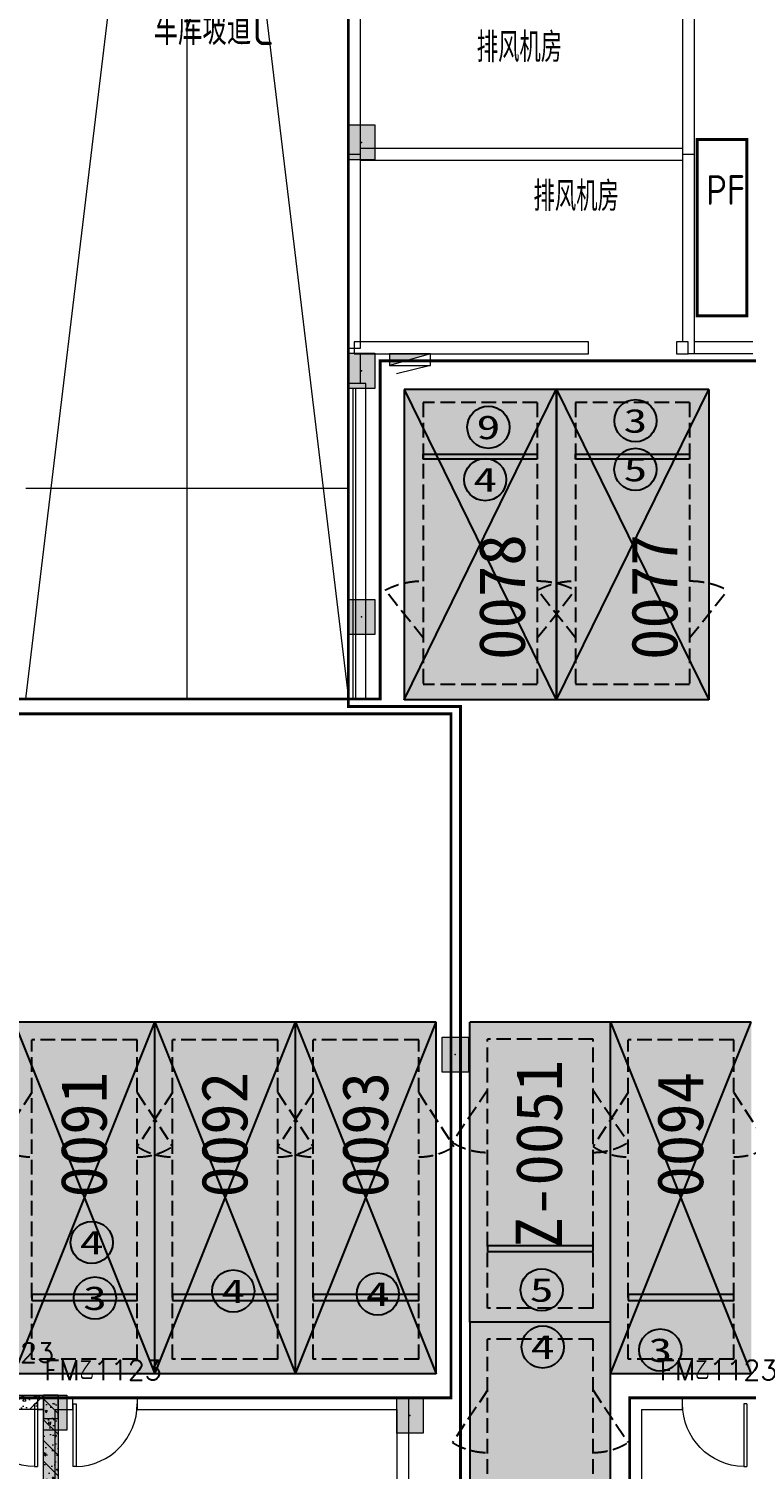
# Model space of a CAD drawing. Extents: x -264757 to 1033689, y 4049843 to 4347093.
# Drawn here: x -61540 to -49302, y 4259662 to 4284247 of the extents above; entities that cross this region are included whole.
import ezdxf
from ezdxf.enums import TextEntityAlignment as Align
from ezdxf.xclip import XClip

# ---------------------------------------------------------------- set-up
doc = ezdxf.new("R2010")
doc.units = 0
doc.header["$LTSCALE"] = 1000
doc.header["$MEASUREMENT"] = 0
doc.header["$XCLIPFRAME"] = 0
doc.linetypes.add('AX-01DK-PB01$1$A-001-车位参照B1$0$A-001-车位参照B1$0$A-001-车位参照B1$0$A-H4-001-基本图形$0$A-001-车位B1$0$DASH', pattern=[0.35, 0.25, -0.1])
doc.linetypes.add('DASH', pattern=[0.35, 0.25, -0.1])
doc.layers.add('AX-01DK-PB01$0$AX-001DK-01-PB01-02$0$A-3-WinF(Text)', color=8, linetype='Continuous', plot=False)
for name, color, linetype in [('不利因素1-紧邻消火栓', 7, 'Continuous'), ('不利因素3-紧邻房间出入口', 7, 'Continuous'), ('不利因素4-紧邻行车坡道', 7, 'Continuous'), ('不利因素5-单面靠墙', 7, 'Continuous'), ('大车位', 7, 'Continuous'), ('子母车位', 7, 'Continuous')]:
    doc.layers.add(name, color=color, linetype=linetype)
doc.layers.add('无关图层', color=8, linetype='Continuous', lineweight=0)
doc.layers.add('车位归属楼栋范围线', color=7, linetype='Continuous', true_color=0x19e6c7)
doc.styles.add('AX-01DK-PB01$0$AX-001DK-01-PB01-02$0$_TCH_WINDOW', font='SIMPLEX', dxfattribs={"bigfont": 'GBCBIG'})
doc.styles.add('AX-01DK-PB01$1$AX-001DK-01-PB01-02$0$Standard', font='gbenor.shx', dxfattribs={"bigfont": 'gbcbig.shx'})
doc.styles.add('AX-01DK-PB01-FJ$0$AX-001DK-01-PB01-02$0$Standard', font='gbenor.shx', dxfattribs={"bigfont": 'gbcbig.shx'})
doc.styles.add('AX-ACK-BIANH1$0$黑体', font='simhei.ttf')
doc.styles.add('SX-ACK-PB01-WNC-ALL$0$黑体', font='simhei.ttf')
doc.styles.add('黑体', font='simhei.ttf')

# ---------------------------------------------------------------- blocks, each defined once
blk = doc.blocks.new('20200722.21175556')
at = {"layer": '不利因素1-紧邻消火栓', "true_color": 0x3c6a45}
h = blk.add_hatch(color=97, dxfattribs=at)
h.dxf.hatch_style = 1
edge = h.paths.add_edge_path()
edge.add_arc((360, 360), 360, 0, 360)
at = {"layer": '不利因素1-紧邻消火栓'}
blk.add_circle((360, 360), 360, dxfattribs=at)
at = {"layer": '不利因素1-紧邻消火栓', "style": '黑体', "width": 1.390625}
blk.add_text('9', height=407, dxfattribs=at).set_placement((156, 156), (564, 156), align=Align.FIT)
blk = doc.blocks.new('SX-ACK-PB01-WNC-ALL$0$20200722.21182536')
at = {"layer": '不利因素3-紧邻房间出入口', "true_color": 0xe4d218}
h = blk.add_hatch(color=52, dxfattribs=at)
h.dxf.hatch_style = 1
edge = h.paths.add_edge_path()
edge.add_arc((360, 360), 360, 0, 360)
at = {"layer": '不利因素3-紧邻房间出入口'}
blk.add_circle((360, 360), 360, dxfattribs=at)
at = {"layer": '不利因素3-紧邻房间出入口', "style": 'SX-ACK-PB01-WNC-ALL$0$黑体', "width": 1.390625}
blk.add_text('3', height=407, dxfattribs=at).set_placement((156, 156), (564, 156), align=Align.FIT)
blk = doc.blocks.new('20200722.21182971')
at = {"layer": '不利因素4-紧邻行车坡道', "true_color": 0x9591ce}
h = blk.add_hatch(color=193, dxfattribs=at)
h.dxf.hatch_style = 1
edge = h.paths.add_edge_path()
edge.add_arc((360, 360), 360, 0, 360)
at = {"layer": '不利因素4-紧邻行车坡道'}
blk.add_circle((360, 360), 360, dxfattribs=at)
at = {"layer": '不利因素4-紧邻行车坡道', "style": '黑体', "width": 1.390625}
blk.add_text('4', height=407, dxfattribs=at).set_placement((156, 156), (564, 156), align=Align.FIT)
blk = doc.blocks.new('SX-ACK-PB01-WNC-ALL$0$20200722.21183209')
at = {"layer": '不利因素5-单面靠墙', "true_color": 0x6d711d}
h = blk.add_hatch(color=66, dxfattribs=at)
h.dxf.hatch_style = 1
edge = h.paths.add_edge_path()
edge.add_arc((360, 360), 360, 0, 360)
at = {"layer": '不利因素5-单面靠墙'}
blk.add_circle((360, 360), 360, dxfattribs=at)
at = {"layer": '不利因素5-单面靠墙', "style": 'SX-ACK-PB01-WNC-ALL$0$黑体', "width": 1.390625}
blk.add_text('5', height=407, dxfattribs=at).set_placement((156, 156), (564, 156), align=Align.FIT)
blk = doc.blocks.new('SX-613-PB02-WNC')
at = {"layer": '无关图层'}
for points in [[(9100, 16270), (8850, 16270), (8850, 15870), (9100, 15870)], [(9250, 16270), (9250, 15670), (8850, 15670), (8850, 16270)]]:
    blk.add_hatch(color=256, dxfattribs=at).paths.add_polyline_path(points)
h = blk.add_hatch(color=256, dxfattribs=at)
h.dxf.hatch_style = 1
h.paths.add_polyline_path([(8850, 16220), (9100, 16220), (9100, 12650), (8850, 12650)])
for points in [[(8850, 16270), (9100, 16270), (9100, 12650), (8850, 12650)], [(9100, 16270), (8850, 16270), (8850, 15870), (9100, 15870)], [(9250, 16270), (9250, 15670), (8850, 15670), (8850, 16270)], [(9100, 12650), (8850, 12650), (8850, 16270), (9100, 16270)]]:
    blk.add_lwpolyline(points, close=True, dxfattribs=at)
blk = doc.blocks.new('SX-613-PB02-DQ')
at = {"layer": '无关图层'}
h = blk.add_hatch(dxfattribs=at)
h.set_pattern_fill('ARMORED', color=256, scale=50, style=0)
h.set_pattern_definition([(50, (67483.1, -4087458.02), (358.630091, -31.376067), [37.5, -412.5]), (355, (67483.1, -4087458.02), (-69.375667, 376.096067), [30, -330]), (100.4514, (67513, -4087460.64), (289.25469, 344.71977), [31.870095, -350.571056]), (46.1842, (67483.1, -4087358), (533.620524, -82.759507), [56.25, -618.75]), (96.6356, (67527.6, -4087364.9), (467.33135, 487.058935), [47.805144, -525.8565]), (351.1842, (67483.1, -4087358), (467.33097, 487.0593), [45, -495]), (21, (67533.1, -4087383.02), (298.453526, -201.309445), [37.5, -412.5]), (326, (67533.1, -4087383.02), (121.657666, 362.575023), [30, -330]), (71.4514, (67557.98, -4087399.8), (420.111314, 161.265248), [31.870095, -350.571056]), (37.5, (67483.11, -4087458.02), (6.0799277, 166.446927), [0, -326, 0, -335, 0, -331.25]), (7.5, (67483.11, -4087458.02), (131.534769, 197.205856), [0, -191, 0, -318.5, 0, -126.25]), (327.5, (67371.61, -4087458.02), (266.911218, -11.277436), [0, -125, 0, -390, 0, -517.5]), (317.5, (67321.6, -4087458.02), (291.593085, 50.052491), [0, -162.5, 0, -259, 0, -367.5]), (45, (67483.1, -4087458.02), (-176.776695, 176.776695), [])])
h.paths.add_polyline_path([(7449, 17920), (9949, 17920), (9949, 17670), (7449, 17670)])
h = blk.add_hatch(dxfattribs=at)
h.set_pattern_fill('ARMORED', color=256, scale=50, angle=90, style=0)
h.set_pattern_definition([(140, (4115327.33, 75403.6), (31.376067, 358.630091), [37.5, -412.5]), (85, (4115327.33, 75403.6), (-376.096067, -69.375667), [30, -330]), (190.4514, (4115329.95, 75433.5), (-344.71977, 289.25469), [31.870095, -350.571056]), (136.1842, (4115227.33, 75403.6), (82.759507, 533.620524), [56.25, -618.75]), (186.6356, (4115234.23, 75448.1), (-487.058935, 467.33135), [47.805144, -525.8565]), (81.1842, (4115227.33, 75403.6), (-487.0593, 467.33097), [45, -495]), (111, (4115252.33, 75453.6), (201.309445, 298.453526), [37.5, -412.5]), (56, (4115252.33, 75453.6), (-362.575023, 121.657666), [30, -330]), (161.4514, (4115269.1, 75478.5), (-161.265248, 420.111314), [31.870095, -350.571056]), (127.5, (4115327.33, 75403.61), (-166.446927, 6.0799277), [0, -326, 0, -335, 0, -331.25]), (97.5, (4115327.33, 75403.61), (-197.205856, 131.534769), [0, -191, 0, -318.5, 0, -126.25]), (57.5, (4115327.33, 75292.11), (11.277436, 266.911218), [0, -125, 0, -390, 0, -517.5]), (47.5, (4115327.33, 75242.11), (-50.052491, 291.593085), [0, -162.5, 0, -259, 0, -367.5]), (135, (4115327.33, 75403.6), (-176.776695, -176.776695), [])])
h.paths.add_polyline_path([(9949, 13950), (9949, 17870), (10199, 17870), (10199, 13950)])
for points in [[(7449, 17920), (9949, 17920), (9949, 17670), (7449, 17670)], [(9949, 13950), (9949, 17920), (10199, 17920), (10199, 13950)]]:
    blk.add_lwpolyline(points, close=True, dxfattribs=at)
blk = doc.blocks.new('SX-CK-PB001-WNC$1$20211103.13313578')
at = {"layer": '无关图层'}
h = blk.add_hatch(color=256, dxfattribs=at)
h.dxf.hatch_style = 1
h.paths.add_polyline_path([(0, 600), (450, 600), (450, 0), (0, 0)])
blk.add_lwpolyline([(0, 600), (450, 600), (450, 0), (0, 0)], close=True, dxfattribs=at)
blk.add_point((225, 300), dxfattribs=at)
blk = doc.blocks.new('AX-01DK-PB01$0$$DorLib2D$00000001')
at = {"layer": '无关图层'}
for p, q in [((0.45, 0.975), (0.5, 0.975)), ((0.45, 0), (0.45, 0.975)), ((0.5, 0), (0.5, 0.975)), ((0.5, 0), (0.45, 0))]:
    blk.add_line(p, q, dxfattribs=at)
at = {"layer": '无关图层', "lineweight": 13}
blk.add_arc((0.475, 0), 0.975, 91.4693, 180, dxfattribs=at)
blk = doc.blocks.new('PX-03CK-XHS$1$$TWTSYS$00000508')
at = {"layer": '无关图层'}
for p, q in [((-0.5, 0.5), (0.324, 1.224)), ((-0.5, 0.5), (-0.5, -0.5)), ((-0.5, -0.5), (0.5, 0.5)), ((0.5, 0.5), (-0.5, 0.5)), ((0.5, -0.5), (0.5, 0.5)), ((-0.5, -0.5), (0.5, -0.5))]:
    blk.add_line(p, q, dxfattribs=at)
blk.add_solid([(0.5, -0.5), (0.5, 0.5), (-0.5, -0.5)], dxfattribs=at)
blk = doc.blocks.new('A$C741380cb')
at = {"layer": '子母车位', "true_color": 0x0617f9}
h = blk.add_hatch(color=5, dxfattribs=at)
h.dxf.hatch_style = 1
h.paths.add_polyline_path([(2400, 0), (2400, -10400), (0, -10400), (0, 0)])
blk = doc.blocks.new('*E166')
at = {"layer": '子母车位', "rotation": 179.9996583709065}
blk.add_blockref('A$C741380cb', (332418, -488671), dxfattribs=at)

msp = doc.modelspace()

# ---------------------------------------------------------------- hatches: boundary and pattern name
at = {"layer": '大车位', "true_color": 0xe806f9}
h = msp.add_hatch(color=6, dxfattribs=at)
h.dxf.hatch_style = 1
h.paths.add_polyline_path([(-52542.1, 4272791.6), (-52542.1, 4278091.6), (-55137.7, 4278091.6), (-55137.7, 4272791.6)])
h = msp.add_hatch(color=6, dxfattribs=at)
h.dxf.hatch_style = 1
h.paths.add_polyline_path([(-49942.1, 4272791.6), (-49942.1, 4278091.6), (-52537.7, 4278091.6), (-52537.7, 4272791.6)])
h = msp.add_hatch(color=6, dxfattribs=at)
h.dxf.hatch_style = 1
h.paths.add_polyline_path([(-59389.5, 4267291.8), (-59389.5, 4261291.8), (-61789.5, 4261291.8), (-61789.5, 4267291.8)])
h = msp.add_hatch(color=6, dxfattribs=at)
h.dxf.hatch_style = 1
h.paths.add_polyline_path([(-56989.5, 4267291.8), (-56989.5, 4261291.8), (-59389.5, 4261291.8), (-59389.5, 4267291.8)])
h = msp.add_hatch(color=6, dxfattribs=at)
h.dxf.hatch_style = 1
h.paths.add_polyline_path([(-54589.5, 4267291.8), (-54589.5, 4261291.8), (-56989.5, 4261291.8), (-56989.5, 4267291.8)])
h = msp.add_hatch(color=6, dxfattribs=at)
h.dxf.hatch_style = 1
h.paths.add_polyline_path([(-49214.5, 4267291.8), (-49214.5, 4261291.8), (-51614.5, 4261291.8), (-51614.5, 4267291.8)])
at = {"layer": '无关图层'}
for points in [[(-61038.9, 4260928), (-61288.9, 4260928), (-61288.9, 4260528), (-61038.9, 4260528)], [(-60888.9, 4260928), (-60888.9, 4260328), (-61288.9, 4260328), (-61288.9, 4260928)]]:
    msp.add_hatch(color=256, dxfattribs=at).paths.add_polyline_path(points)
h = msp.add_hatch(color=256, dxfattribs=at)
h.dxf.hatch_style = 1
h.paths.add_polyline_path([(-61288.9, 4260878), (-61038.9, 4260878), (-61038.9, 4257308), (-61288.9, 4257308)])

# ---------------------------------------------------------------- linework, layer by layer
at = {"layer": '大车位', "color": 83}
for p, q in [((-55137.7, 4278091.6, 0), (-55137.7, 4272791.6)), ((-52542.1, 4278091.6, 0), (-55137.7, 4278091.6, 0)), ((-55137.7, 4272791.6), (-52542.1, 4278091.6)), ((-55137.7, 4278091.6, 0), (-52542.1, 4272791.6, 0)), ((-52542.1, 4278091.6, 0), (-52542.1, 4272791.6)), ((-52537.7, 4278091.6, 0), (-52537.7, 4272791.6)), ((-49942.1, 4278091.6, 0), (-52537.7, 4278091.6, 0)), ((-52537.7, 4272791.6), (-49942.1, 4278091.6)), ((-52537.7, 4278091.6, 0), (-49942.1, 4272791.6, 0)), ((-49942.1, 4278091.6, 0), (-49942.1, 4272791.6)), ((-52542.1, 4272791.6), (-55137.7, 4272791.6)), ((-49942.1, 4272791.6), (-52537.7, 4272791.6)), ((-59389.5, 4267291.8), (-61789.5, 4267291.8)), ((-59389.5, 4261291.8, 0), (-59389.5, 4267291.8)), ((-59389.5, 4261291.8, 0), (-59389.5, 4267291.8)), ((-56989.5, 4267291.8), (-59389.5, 4267291.8)), ((-56989.5, 4261291.8, 0), (-56989.5, 4267291.8)), ((-54589.5, 4267291.8), (-56989.5, 4267291.8)), ((-56989.5, 4261291.8, 0), (-56989.5, 4267291.8)), ((-54589.5, 4261291.8, 0), (-54589.5, 4267291.8)), ((-51614.5, 4261291.8), (-51614.5, 4267291.8, 0)), ((-49214.5, 4267291.8, 0), (-51614.5, 4267291.8, 0)), ((-59389.5, 4261291.8, 0), (-61789.5, 4261291.8, 0)), ((-56989.5, 4261291.8, 0), (-59389.5, 4261291.8, 0)), ((-54589.5, 4261291.8, 0), (-56989.5, 4261291.8, 0)), ((-49214.5, 4261291.8), (-51614.5, 4261291.8))]:
    msp.add_line(p, q, dxfattribs=at)
at = {"layer": '大车位', "color": 8, "linetype": 'AX-01DK-PB01$1$A-001-车位参照B1$0$A-001-车位参照B1$0$A-001-车位参照B1$0$A-H4-001-基本图形$0$A-001-车位B1$0$DASH'}
for p, q in [((-52866.6, 4277870.8, 0), (-54813.2, 4277870.8, 0)), ((-54813.2, 4277870.8, 0), (-54813.2, 4273056.6)), ((-52866.6, 4277870.8, 0), (-52866.6, 4273056.6)), ((-50266.6, 4277870.8, 0), (-52213.2, 4277870.8, 0)), ((-52213.2, 4277870.8, 0), (-52213.2, 4273056.6)), ((-50266.6, 4277870.8, 0), (-50266.6, 4273056.6)), ((-52866.6, 4273056.6), (-54813.2, 4273056.6)), ((-50266.6, 4273056.6), (-52213.2, 4273056.6)), ((-59689.5, 4266991.8), (-61489.5, 4266991.8)), ((-61489.5, 4261541.8, 0), (-61489.5, 4266991.8)), ((-59689.5, 4261541.8, 0), (-59689.5, 4266991.8)), ((-57289.5, 4266991.8), (-59089.5, 4266991.8)), ((-59089.5, 4261541.8, 0), (-59089.5, 4266991.8)), ((-57289.5, 4261541.8, 0), (-57289.5, 4266991.8)), ((-54889.5, 4266991.8), (-56689.5, 4266991.8)), ((-56689.5, 4261541.8, 0), (-56689.5, 4266991.8)), ((-54889.5, 4261541.8, 0), (-54889.5, 4266991.8)), ((-49514.5, 4266991.8, 0), (-51314.5, 4266991.8, 0)), ((-51314.5, 4261541.8), (-51314.5, 4266991.8, 0)), ((-49514.5, 4261541.8), (-49514.5, 4266991.8, 0)), ((-59689.5, 4261541.8, 0), (-61489.5, 4261541.8, 0)), ((-57289.5, 4261541.8, 0), (-59089.5, 4261541.8, 0)), ((-54889.5, 4261541.8, 0), (-56689.5, 4261541.8, 0)), ((-49514.5, 4261541.8), (-51314.5, 4261541.8))]:
    msp.add_line(p, q, dxfattribs=at)
at = {"layer": '大车位'}
for p, q in [((-54813.2, 4276987.5, 0), (-52866.6, 4276987.5, 0)), ((-54813.2, 4276899.1, 0), (-54813.2, 4276987.5, 0)), ((-52866.6, 4276899.1, 0), (-54813.2, 4276899.1, 0)), ((-52866.6, 4276987.5, 0), (-52866.6, 4276899.1, 0)), ((-52213.2, 4276987.5, 0), (-50266.6, 4276987.5, 0)), ((-52213.2, 4276899.1, 0), (-52213.2, 4276987.5, 0)), ((-50266.6, 4276899.1, 0), (-52213.2, 4276899.1, 0)), ((-50266.6, 4276987.5, 0), (-50266.6, 4276899.1, 0))]:
    msp.add_line(p, q, dxfattribs=at)
at = {"layer": '大车位', "linetype": 'AX-01DK-PB01$1$A-001-车位参照B1$0$A-001-车位参照B1$0$A-001-车位参照B1$0$A-H4-001-基本图形$0$A-001-车位B1$0$DASH'}
for p, q in [((-54813.2, 4273851.6, 0), (-55462.1, 4274666, 0)), ((-52866.6, 4273851.6, 0), (-52217.7, 4274666, 0)), ((-52213.2, 4273851.6, 0), (-52862.1, 4274666, 0)), ((-50266.6, 4273851.6, 0), (-49617.7, 4274666, 0))]:
    msp.add_line(p, q, dxfattribs=at)
at = {"layer": '大车位', "color": 83}
for points in [[(-61789.5, 4267291.8), (-59389.5, 4261291.8)], [(-59389.5, 4267291.8), (-56989.5, 4261291.8)], [(-56989.5, 4267291.8), (-54589.5, 4261291.8)]]:
    msp.add_lwpolyline(points, dxfattribs=at)
at = {"layer": '大车位', "color": 83, "elevation": 0}
for points in [[(-61789.5, 4261291.8), (-59389.5, 4267291.8)], [(-59389.5, 4261291.8), (-56989.5, 4267291.8)], [(-56989.5, 4261291.8), (-54589.5, 4267291.8)], [(-51614.5, 4267291.8), (-49214.5, 4261291.8)], [(-51614.5, 4261291.8), (-49214.5, 4267291.8)]]:
    msp.add_lwpolyline(points, dxfattribs=at)
at = {"layer": '大车位', "linetype": 'AX-01DK-PB01$1$A-001-车位参照B1$0$A-001-车位参照B1$0$A-001-车位参照B1$0$A-H4-001-基本图形$0$A-001-车位B1$0$DASH', "elevation": 0}
for points in [[(-61489.5, 4266091.8), (-62089.5, 4265169.8)], [(-59689.5, 4266091.8), (-59089.5, 4265169.8)], [(-59089.5, 4266091.8), (-59689.5, 4265169.8)], [(-56689.5, 4266091.8), (-57289.5, 4265169.8)], [(-57289.5, 4266091.8), (-56689.5, 4265169.8)], [(-54889.5, 4266091.8), (-54289.5, 4265169.8)], [(-51314.5, 4266091.8), (-51914.5, 4265169.8)], [(-49514.5, 4266091.8), (-48914.5, 4265169.8)]]:
    msp.add_lwpolyline(points, dxfattribs=at)
at = {"layer": '大车位', "elevation": 0}
for points in [[(-61489.5, 4262541.8), (-59689.5, 4262541.8), (-59689.5, 4262641.8), (-61489.5, 4262641.8)], [(-59089.5, 4262541.8), (-57289.5, 4262541.8), (-57289.5, 4262641.8), (-59089.5, 4262641.8)], [(-56689.5, 4262541.8), (-54889.5, 4262541.8), (-54889.5, 4262641.8), (-56689.5, 4262641.8)], [(-51314.5, 4262541.8), (-49514.5, 4262541.8), (-49514.5, 4262641.8), (-51314.5, 4262641.8)]]:
    msp.add_lwpolyline(points, close=True, dxfattribs=at)
at = {"layer": '大车位', "linetype": 'AX-01DK-PB01$1$A-001-车位参照B1$0$A-001-车位参照B1$0$A-001-车位参照B1$0$A-H4-001-基本图形$0$A-001-车位B1$0$DASH'}
for centre, start, end in [((-61489.5, 4266091.8), 236.94427, 270), ((-59689.5, 4266091.8), 270, 303.05573), ((-59089.5, 4266091.8), 236.94427, 270), ((-56689.5, 4266091.8), 236.94427, 270), ((-57289.5, 4266091.8), 270, 303.05573), ((-54889.5, 4266091.8), 270, 303.05573), ((-51314.5, 4266091.8, 0), 236.94427, 270), ((-49514.5, 4266091.8, 0), 270, 303.05573)]:
    msp.add_arc(centre, 1100, start, end, dxfattribs=at)
at = {"layer": '大车位', "linetype": 'AX-01DK-PB01$1$A-001-车位参照B1$0$A-001-车位参照B1$0$A-001-车位参照B1$0$A-H4-001-基本图形$0$A-001-车位B1$0$DASH', "extrusion": (0, 0, -1)}
for centre, major_axis, start_param, end_param in [((-54813.2, 4273851.6), (-1189.6, 0), 0.993865, 1.5707963), ((-52866.6, 4273851.6), (1189.6, 0), 4.712389, 5.2893203), ((-52213.2, 4273851.6), (-1189.6, 0), 0.993865, 1.5707963), ((-50266.6, 4273851.6), (1189.6, 0), 4.712389, 5.2893203)]:
    msp.add_ellipse(centre, major_axis=major_axis, ratio=0.816787, start_param=start_param, end_param=end_param, dxfattribs=at)
at = {"layer": '子母车位', "color": 83}
for p, q in [((-54014.4, 4262169.5, 0), (-54014.4, 4267291.8)), ((-51614.4, 4267291.8), (-54014.4, 4267291.8)), ((-51614.4, 4262169.5, 0), (-51614.4, 4267291.8)), ((-51614.4, 4262169.5, 0), (-54014.4, 4262169.5, 0)), ((-51614.4, 4262169.5), (-54014.4, 4262169.5)), ((-54014.4, 4262169.5), (-54014.3, 4257240.5)), ((-51614.3, 4257240.5), (-51614.4, 4262169.5))]:
    msp.add_line(p, q, dxfattribs=at)
at = {"layer": '子母车位', "color": 8, "linetype": 'AX-01DK-PB01$1$A-001-车位参照B1$0$A-001-车位参照B1$0$A-001-车位参照B1$0$A-H4-001-基本图形$0$A-001-车位B1$0$DASH'}
for p, q in [((-51914.4, 4267001.8), (-53714.4, 4267001.8)), ((-53714.4, 4262411.1, 0), (-53714.4, 4267001.8)), ((-51914.4, 4262411.1, 0), (-51914.4, 4267001.8)), ((-51914.4, 4262411.1, 0), (-53714.4, 4262411.1, 0)), ((-51914.3, 4261879.6, 0), (-53714.3, 4261879.6, 0)), ((-53714.3, 4257482.1), (-53714.3, 4261879.6, 0)), ((-51914.3, 4257482.1), (-51914.3, 4261879.6, 0))]:
    msp.add_line(p, q, dxfattribs=at)
at = {"layer": '子母车位', "linetype": 'AX-01DK-PB01$1$A-001-车位参照B1$0$A-001-车位参照B1$0$A-001-车位参照B1$0$A-H4-001-基本图形$0$A-001-车位B1$0$DASH'}
for p, q in [((-53714.4, 4266132, 0), (-54314.4, 4265241, 0)), ((-51914.4, 4266132, 0), (-51314.4, 4265241, 0)), ((-53714.3, 4261009.7), (-54314.3, 4260118.7)), ((-51914.3, 4261009.7), (-51314.3, 4260118.7))]:
    msp.add_line(p, q, dxfattribs=at)
at = {"layer": '子母车位'}
for p, q in [((-51914.4, 4263474.2, 0), (-53714.4, 4263474.2, 0)), ((-53714.4, 4263474.2, 0), (-53714.4, 4263377.6, 0)), ((-53714.4, 4263377.6, 0), (-51914.4, 4263377.6, 0)), ((-51914.4, 4263377.6, 0), (-51914.4, 4263474.2, 0))]:
    msp.add_line(p, q, dxfattribs=at)
at = {"layer": '子母车位', "linetype": 'AX-01DK-PB01$1$A-001-车位参照B1$0$A-001-车位参照B1$0$A-001-车位参照B1$0$A-H4-001-基本图形$0$A-001-车位B1$0$DASH'}
for centre, start_param, end_param in [((-53714.4, 4266132), 4.1354517, 4.712383), ((-51914.4, 4266132), 4.712383, 5.2893144), ((-53714.3, 4261009.7, 0), 4.1354517, 4.712383), ((-51914.3, 4261009.7, 0), 4.712383, 5.2893144)]:
    msp.add_ellipse(centre, major_axis=(1100, 0), ratio=0.9664691, start_param=start_param, end_param=end_param, dxfattribs=at)
at = {"layer": '无关图层'}
for p, q in [((-61588.9, 4272808), (-58839.9, 4295741.3)), ((-58838.9, 4272808), (-58839.9, 4295741.3, 0)), ((-58839.9, 4295741.3), (-56088.9, 4272808)), ((-56091.1, 4295741.3), (-56090.1, 4272808)), ((-56088.9, 4285411.7), (-56088.9, 4282101.7)), ((-55888.9, 4285411.7), (-55888.9, 4282101.7)), ((-50389.6, 4285411.7), (-50389.6, 4282101.7)), ((-50189.6, 4285411.7), (-50189.6, 4282101.7)), ((-56088.9, 4282101.7), (-56088.9, 4278791.7)), ((-55888.9, 4282101.7), (-56088.9, 4282101.7)), ((-50389.6, 4282201.7), (-55888.9, 4282201.7)), ((-55888.9, 4282101.7), (-55888.9, 4278791.7)), ((-50389.6, 4282001.7), (-55888.9, 4282001.7)), ((-50189.6, 4282101.7), (-50389.6, 4282101.7)), ((-50389.6, 4282101.7), (-50389.6, 4278901.7)), ((-50189.6, 4282101.7), (-50389.6, 4282101.7)), ((-50189.6, 4282101.7), (-50189.6, 4278701.7)), ((-51989.6, 4278901.7), (-55988.9, 4278901.7)), ((-55988.9, 4278901.7), (-55988.9, 4278701.7)), ((-51989.6, 4278701.7), (-51989.6, 4278901.7)), ((-50289.6, 4278901.7), (-50489.6, 4278901.7)), ((-50489.6, 4278901.7), (-50489.6, 4278701.7)), ((-50289.6, 4278701.7), (-50289.6, 4278901.7)), ((-49189.6, 4278901.7), (-50189.6, 4278901.7)), ((-56088.9, 4278791.7), (-56088.9, 4278191.7)), ((-55888.9, 4278791.7), (-56088.9, 4278791.7)), ((-55988.9, 4278701.7), (-51989.6, 4278701.7)), ((-55888.9, 4278701.7), (-55888.9, 4278191.7)), ((-50489.6, 4278701.7), (-50289.6, 4278701.7)), ((-49189.6, 4278701.7), (-50289.6, 4278701.7)), ((-56090, 4278191.7), (-56090.1, 4272808.3)), ((-55789.9, 4278191.7), (-56090, 4278191.7)), ((-55888.9, 4278191.7), (-56088.9, 4278191.7)), ((-56013.9, 4278108), (-56014, 4272808.3)), ((-55963.7, 4278108), (-56013.9, 4278108)), ((-55964, 4272808.3), (-55963.7, 4278108)), ((-55790.1, 4272808.3), (-55789.9, 4278191.7)), ((-61589.1, 4276408.3), (-56089.1, 4276408.3)), ((-56090.1, 4272808), (-61590.1, 4272808)), ((-56090.1, 4272808.3), (-55790.1, 4272808.3)), ((-56014, 4272808.3), (-55964, 4272808.3)), ((-61189.7, 4260878), (-61389.7, 4260878)), ((-61389.7, 4260878), (-61389.7, 4260678)), ((-60789.7, 4260878), (-61189.7, 4260878)), ((-60789.7, 4260678), (-60789.7, 4260878)), ((-55064.6, 4260878), (-59689.7, 4260878)), ((-59689.7, 4260878), (-59689.7, 4260678)), ((-55064.6, 4260878), (-55064.6, 4256957.8)), ((-51289.7, 4260878), (-51289.7, 4256957.8)), ((-50389.7, 4260878), (-51289.7, 4260878)), ((-50389.7, 4260678), (-50389.7, 4260878)), ((-61389.7, 4260678), (-61289.7, 4260678)), ((-61289.7, 4257057.8), (-61289.7, 4260678)), ((-61089.7, 4260678), (-60789.7, 4260678)), ((-61089.7, 4257357.8), (-61089.7, 4260678)), ((-59689.7, 4260678), (-55264.6, 4260678)), ((-55264.6, 4260678), (-55264.6, 4257357.8)), ((-51089.7, 4260678), (-51089.7, 4257357.8)), ((-51089.7, 4260678), (-50389.7, 4260678))]:
    msp.add_line(p, q, dxfattribs=at)
at = {"layer": '无关图层', "const_width": 50}
msp.add_lwpolyline([(-49289.6, 4282358.2), (-50138.1, 4282358.2), (-50138.1, 4279348.6), (-49289.6, 4279348.6)], close=True, dxfattribs=at)
at = {"layer": '无关图层'}
for points in [[(-61038.9, 4257308), (-61288.9, 4257308), (-61288.9, 4260928), (-61038.9, 4260928)], [(-61288.9, 4260928), (-61038.9, 4260928), (-61038.9, 4257308), (-61288.9, 4257308)], [(-61038.9, 4260928), (-61288.9, 4260928), (-61288.9, 4260528), (-61038.9, 4260528)], [(-60888.9, 4260928), (-60888.9, 4260328), (-61288.9, 4260328), (-61288.9, 4260928)]]:
    msp.add_lwpolyline(points, close=True, dxfattribs=at)
at = {"layer": '车位归属楼栋范围线', "linetype": 'DASH', "ltscale": 5, "const_width": 50}
msp.add_lwpolyline([(-91489.1, 4261290.7), (-78839.6, 4261290.7), (-78839.6, 4267288), (-69884.5, 4267288), (-69884.5, 4261658.5), (-69884.5, 4260878), (-54338.3, 4260878), (-54338.3, 4272552.9), (-61895.3, 4272552.9), (-61895.3, 4307557.8), (-67539.6, 4307557.8), (-67539.6, 4313016.8), (-74742.8, 4313016.8), (-74742.8, 4307558), (-82539.6, 4307558), (-82539.6, 4312873.6), (-89438.8, 4312873.6), (-89438.8, 4307558), (-91789.2, 4307558), (-91790.5, 4278306.9), (-91537.9, 4278306.9)], close=True, dxfattribs=at)
for points in [[(-18439, 4267038), (-25253.3, 4267038), (-25253.3, 4260878), (-51289.7, 4260878), (-51289.7, 4257064.8), (-54175.3, 4257064.8), (-54175.3, 4272678.8), (-56088.9, 4272678.8), (-56090.2, 4296158), (-56090.2, 4312805.1), (-52862.3, 4312805.1), (-52862.3, 4309828.9), (-48777.9, 4309828.9), (-48777.9, 4312559.6), (-45038.8, 4312559.6), (-45038.8, 4307562.6), (-36938.4, 4307562.6), (-36938.4, 4312684.1), (-30040.1, 4312684.1), (-30040.1, 4307786), (-22180.7, 4307786)], [(-65588.7, 4248903.3), (-59289.5, 4248908.1), (-59289.5, 4256957.8), (-50789.3, 4256957.8), (-50789.3, 4248903.3), (-44289.5, 4248903.1), (-44289.5, 4256958), (-35789.7, 4256958), (-35789.7, 4248962.9), (-29299.6, 4248962.9), (-29299.6, 4256958), (-24939.5, 4256957.9), (-24967.7, 4278358.5), (-30349.1, 4278358.5), (-30349.1, 4283662.2), (-37919.8, 4283662.2), (-37919.8, 4278437.3), (-45449.6, 4278437.3), (-45449.6, 4283607.1), (-48731.6, 4283607.1), (-48731.6, 4278581.5), (-55544.8, 4278581.5), (-55544.8, 4272808.3), (-62130, 4272808.3)]]:
    msp.add_lwpolyline(points, dxfattribs=at)

# ---------------------------------------------------------------- block references
at = {"layer": '不利因素1-紧邻消火栓'}
msp.add_blockref('20200722.21175556', (-54059.9, 4277086.2), dxfattribs=at)
at = {"layer": '不利因素3-紧邻房间出入口'}
for p in [(-51551.3, 4277197), (-60771.5, 4262222.7), (-51126.9, 4261335.9)]:
    msp.add_blockref('SX-ACK-PB01-WNC-ALL$0$20200722.21182536', p, dxfattribs=at)
at = {"layer": '不利因素4-紧邻行车坡道'}
for p in [(-54114.5, 4276192.8), (-60827.7, 4263172), (-58412.6, 4262342.2), (-55947, 4262291.9), (-53134, 4261388.6)]:
    msp.add_blockref('20200722.21182971', p, dxfattribs=at)
at = {"layer": '不利因素5-单面靠墙'}
for p in [(-51551.8, 4276367.5), (-53150.8, 4262363.3)]:
    msp.add_blockref('SX-ACK-PB01-WNC-ALL$0$20200722.21183209', p, dxfattribs=at)
at = {"layer": '子母车位', "yscale": 0.9664691433954647, "rotation": 180.0003416290934}
msp.add_blockref('*E166', (278406.5, 3795008.3), dxfattribs=at)
at = {"layer": '无关图层'}
for name, p in [('SX-CK-PB001-WNC$1$20211103.13313578', (-56089.6, 4282008)), ('SX-CK-PB001-WNC$1$20211103.13313578', (-56089.6, 4278108)), ('SX-CK-PB001-WNC$1$20211103.13313578', (-56089.6, 4273908)), ('SX-CK-PB001-WNC$1$20211103.13313578', (-54489.6, 4266438)), ('SX-613-PB02-WNC', (-70139.1, 4244658)), ('SX-CK-PB001-WNC$1$20211103.13313578', (-55264.6, 4260278))]:
    msp.add_blockref(name, p, dxfattribs=at)
at = {"layer": '无关图层', "xscale": 700, "yscale": 200, "zscale": 700, "rotation": 180}
msp.add_blockref('PX-03CK-XHS$1$$TWTSYS$00000508', (-55039.5, 4278601.7), dxfattribs=at)
at = {"layer": '无关图层'}
ref = msp.add_blockref('AX-01DK-PB01$0$$DorLib2D$00000001', (-61939.7, 4260778), dxfattribs=dict(at, xscale=1100, yscale=-1100, zscale=200, rotation=359.9999999999605))
ref.add_attrib('A', 'FM乙1123', (-63119, 4261482.9), dxfattribs={"layer": 'AX-01DK-PB01$0$AX-001DK-01-PB01-02$0$A-3-WinF(Text)', "height": 337.59, "style": 'AX-01DK-PB01$0$AX-001DK-01-PB01-02$0$_TCH_WINDOW'})
ref = msp.add_blockref('AX-01DK-PB01$0$$DorLib2D$00000001', (-60239.7, 4260778), dxfattribs=dict(at, xscale=1100, yscale=1100, zscale=200, rotation=180))
ref.add_attrib('A', 'FM乙1123', (-61281, 4261182.9), dxfattribs={"layer": 'AX-01DK-PB01$0$AX-001DK-01-PB01-02$0$A-3-WinF(Text)', "height": 337.59, "style": 'AX-01DK-PB01$0$AX-001DK-01-PB01-02$0$_TCH_WINDOW'})
ref = msp.add_blockref('AX-01DK-PB01$0$$DorLib2D$00000001', (-49839.7, 4260778), dxfattribs=dict(at, xscale=1100, yscale=-1100, zscale=200, rotation=359.9999999999072))
ref.add_attrib('A', 'FM乙1123', (-50780.3, 4261182.9), dxfattribs={"layer": 'AX-01DK-PB01$0$AX-001DK-01-PB01-02$0$A-3-WinF(Text)', "height": 337.59, "style": 'AX-01DK-PB01$0$AX-001DK-01-PB01-02$0$_TCH_WINDOW'})
ref = msp.add_blockref('SX-613-PB02-DQ', (-71239.1, 4243008), dxfattribs=at)
XClip(ref).set_block_clipping_path([(557.9093382464, 6345.0000804734), (55218.0745697021, 24161.9717679125)])

# ---------------------------------------------------------------- texts
for s, height, style, p in [('车库坡道', 578.72, 'AX-01DK-PB01$1$AX-001DK-01-PB01-02$0$Standard', (-59411.6, 4283968.5)), ('C', 600, 'AX-01DK-PB01$1$AX-001DK-01-PB01-02$0$Standard', (-57726.5, 4283968.5)), ('排风机房', 506.38, 'AX-01DK-PB01$1$AX-001DK-01-PB01-02$0$Standard', (-53899.7, 4283677.2)), ('PF', 506.38, 'AX-01DK-PB01-FJ$0$AX-001DK-01-PB01-02$0$Standard', (-49985.7, 4281241.2)), ('排风机房', 506.38, 'AX-01DK-PB01$1$AX-001DK-01-PB01-02$0$Standard', (-52931.1, 4281134.9))]:
    msp.add_text(s, height=height, dxfattribs=dict(at, style=style)).set_placement(p)
at = {"layer": '无关图层', "style": 'AX-ACK-BIANH1$0$黑体'}
for s, p in [('0078', (-53076.2, 4273474.3)), ('0077', (-50476.2, 4273474.3)), ('Z-0051', (-52445.3, 4263429.9)), ('0091', (-60210.4, 4264297, 0)), ('0092', (-57810.4, 4264297, 0)), ('0093', (-55410.4, 4264297, 0)), ('0094', (-50035.4, 4264297, 0))]:
    msp.add_text(s, height=788.61, rotation=90, dxfattribs=at).set_placement(p)

doc.saveas('drawing.dxf')
